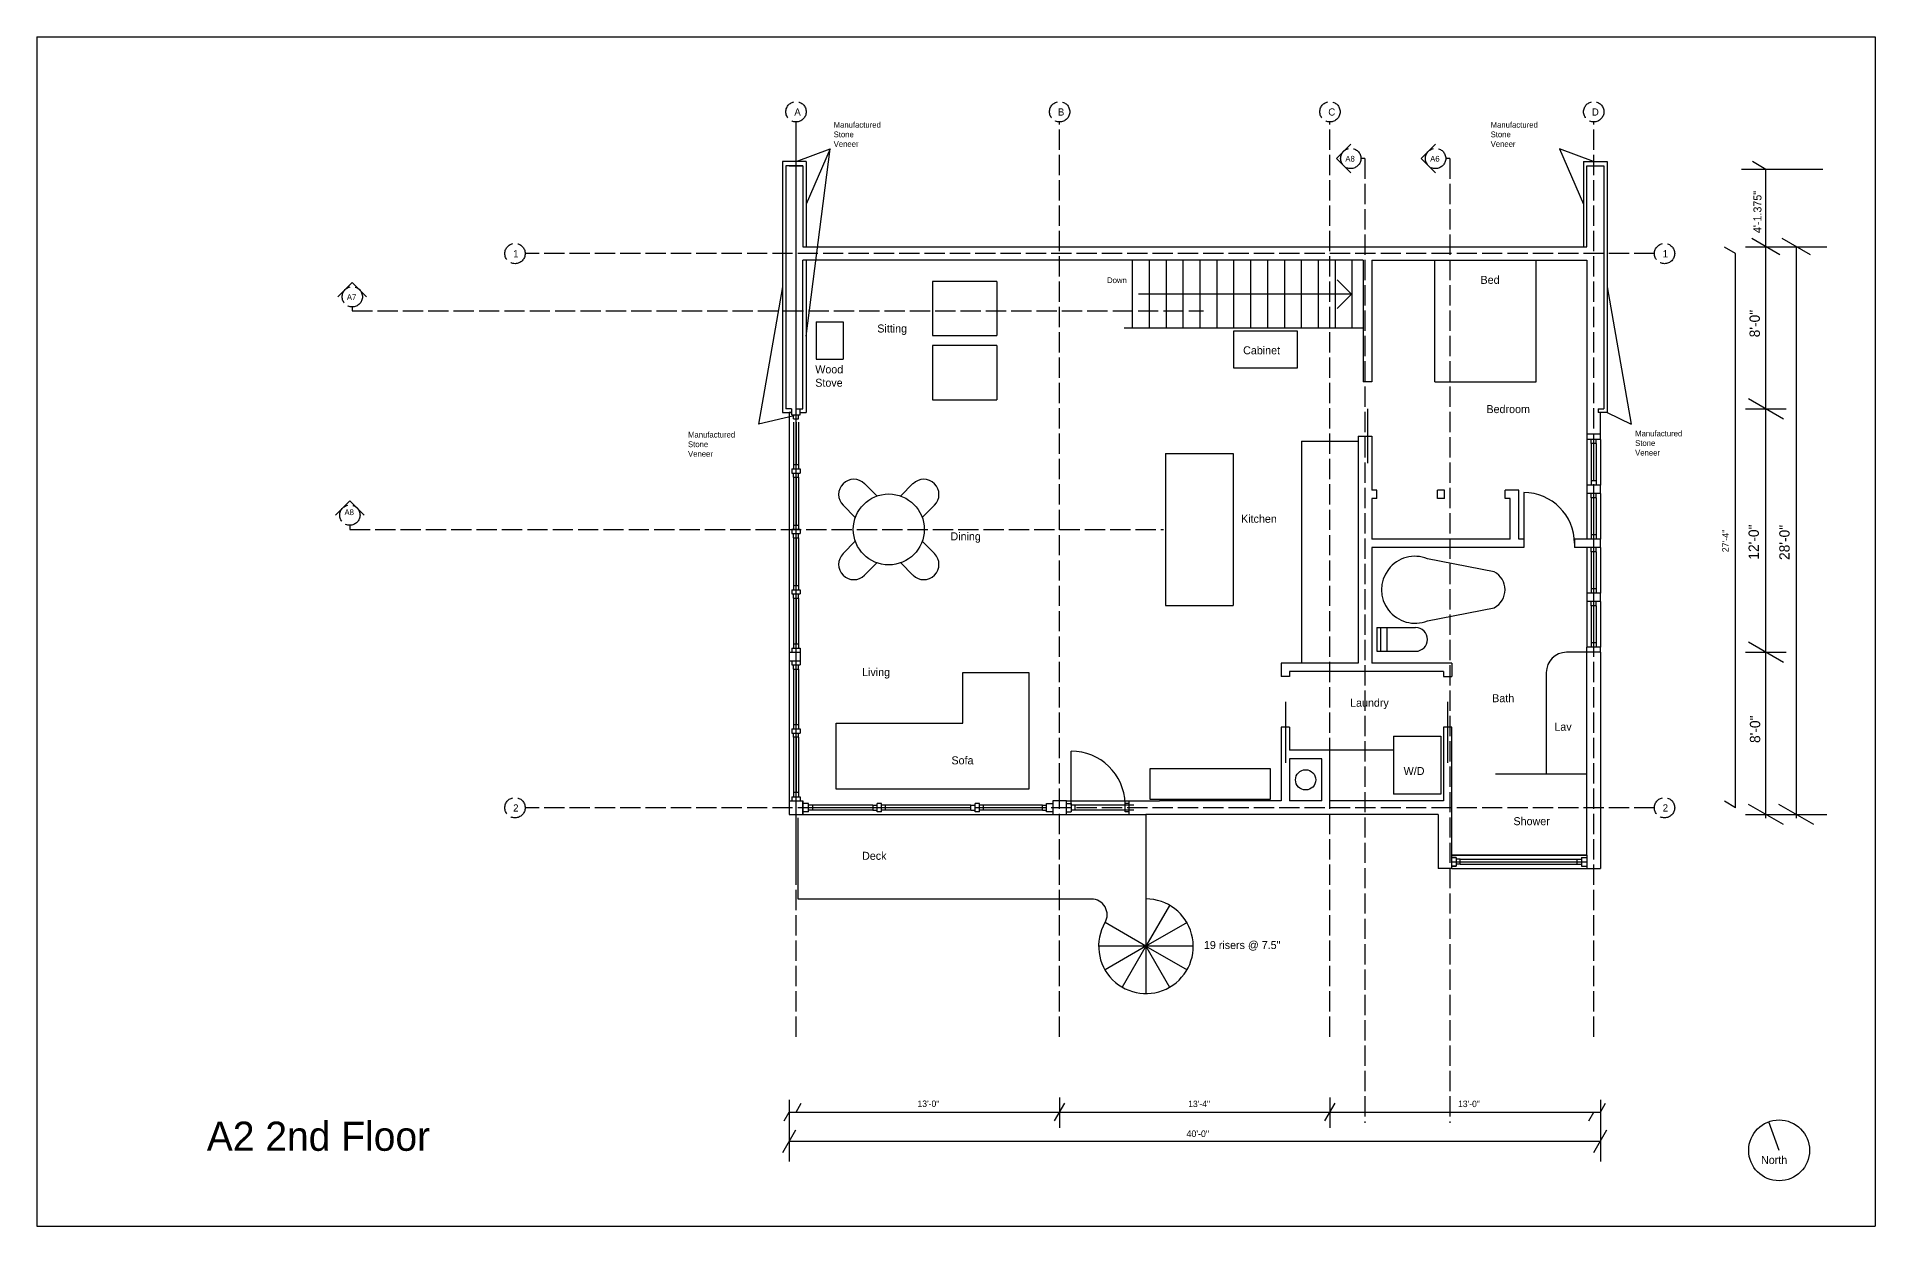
# Model space of a CAD drawing. Header units: inches. Extents: x -2630 to 8475, y 452 to 4505.
# Drawn here: x -2630 to -1542, y 1971 to 2675 of the extents above; entities that cross this region are included whole.
import ezdxf

# ---------------------------------------------------------------- set-up
doc = ezdxf.new("R2010")
doc.units = ezdxf.units.IN
doc.header["$MEASUREMENT"] = 0
doc.linetypes.add('ACAD_ISO02W100', pattern=[15, 12, -3])
for name, color, linetype in [('const', 7, 'Continuous'), ('e1', 7, 'Continuous'), ('e2', 251, 'Continuous'), ('glass', 172, 'Continuous'), ('grid', 252, 'ACAD_ISO02W100'), ('millwork', 253, 'Continuous'), ('sills', 105, 'Continuous'), ('stairs', 140, 'Continuous'), ('walls', 7, 'Continuous')]:
    doc.layers.add(name, color=color, linetype=linetype)

msp = doc.modelspace()

# ---------------------------------------------------------------- linework, layer by layer
for p, q in [((-2630.3, 2674.8), (-1542.3, 2674.8)), ((-2630.3, 2674.8), (-2630.3, 1970.8)), ((-1542.3, 2674.8), (-1542.3, 1970.8)), ((-2630.3, 1970.8), (-1542.3, 1970.8))]:
    msp.add_line(p, q)
at = {"layer": 'const'}
for p, q in [((-1607, 2596.3), (-1614.9, 2600.9)), ((-1573.4, 2596.3), (-1621.4, 2596.3)), ((-1607, 2212.3), (-1607, 2596.3)), ((-1625, 2546.5), (-1631.6, 2550.3)), ((-1625, 2218.5), (-1625, 2546.5)), ((-1619, 2550.5), (-1571, 2550.5)), ((-1598.7, 2545.7), (-1615.3, 2555.3)), ((-1580.7, 2545.7), (-1597.3, 2555.3)), ((-1589, 2212.3), (-1589, 2550.5)), ((-1596.6, 2448.5), (-1617.4, 2460.5)), ((-1619, 2454.5), (-1595, 2454.5)), ((-1619, 2310.5), (-1595, 2310.5)), ((-1596.6, 2304.5), (-1617.4, 2316.5)), ((-1625, 2218.5), (-1631.6, 2222.3)), ((-1596.6, 2208.5), (-1617.4, 2220.5)), ((-1578.6, 2208.5), (-1599.4, 2220.5)), ((-1619, 2214.5), (-1571, 2214.5)), ((-2185, 2045.7), (-2185, 2009.1)), ((-1705, 2045.7), (-1705, 2009.1)), ((-2188, 2033.2), (-2185, 2038.4)), ((-2185, 2038.4), (-1705, 2038.4)), ((-2181, 2038.4), (-2178, 2043.6)), ((-2028, 2033.2), (-2022, 2043.6)), ((-1868, 2033.2), (-1862, 2043.6)), ((-1711.9, 2033.2), (-1708.9, 2038.4)), ((-1705, 2038.4), (-1702, 2043.6)), ((-2188.8, 2014.5), (-2181.1, 2027.8)), ((-1708.8, 2014.5), (-1701.1, 2027.8)), ((-2185, 2021.1), (-1705, 2021.1))]:
    msp.add_line(p, q, dxfattribs=at)
at = {"layer": 'e1'}
for p, q in [((-1705, 2436.5), (-1705, 2452.5)), ((-1705, 2404.5), (-1705, 2409.5)), ((-1705, 2372.5), (-1705, 2377.5)), ((-1705, 2340.5), (-1705, 2345.5)), ((-1705, 2310.5), (-1712.9, 2310.5)), ((-1705, 2310.5), (-1705, 2313.5)), ((-1705, 2310.5), (-1705, 2214.5)), ((-1983.8, 2222.5), (-1965.9, 2222.5)), ((-1983.8, 2214.5), (-1973.9, 2214.5))]:
    msp.add_line(p, q, dxfattribs=at)
msp.add_circle((-1599.2, 2015.7), 18, dxfattribs=at)
at = {"layer": 'e2'}
for p, q in [((-1844.3, 2602.8), (-1846.7, 2602.8)), ((-1794.1, 2602.8), (-1796.5, 2602.8)), ((-2185, 2452.5), (-2185, 2310.5)), ((-2185, 2305.5), (-2185, 2222.5)), ((-2177, 2214.5), (-2029, 2214.5)), ((-2021, 2214.5), (-1983.8, 2214.5))]:
    msp.add_line(p, q, dxfattribs=at)
at = {"layer": 'glass'}
for p, q in [((-2182.5, 2446.6), (-2182.5, 2421.6)), ((-2179.5, 2446.6), (-2179.5, 2421.6)), ((-1710.5, 2434), (-1710.5, 2412)), ((-1707.5, 2434), (-1707.5, 2412)), ((-2182.5, 2414.1), (-2182.5, 2385.8)), ((-2179.5, 2414.1), (-2179.5, 2385.8)), ((-1710.5, 2402), (-1710.5, 2380)), ((-1707.5, 2402), (-1707.5, 2380)), ((-2182.5, 2378.3), (-2182.5, 2350)), ((-2179.5, 2378.3), (-2179.5, 2350)), ((-1710.5, 2370), (-1710.5, 2348)), ((-1707.5, 2370), (-1707.5, 2348)), ((-2182.5, 2342.5), (-2182.5, 2315.5)), ((-2179.5, 2342.5), (-2179.5, 2315.5)), ((-1710.5, 2338), (-1710.5, 2316)), ((-1707.5, 2338), (-1707.5, 2316)), ((-2182.5, 2300.5), (-2182.5, 2267.7)), ((-2179.5, 2300.5), (-2179.5, 2267.7)), ((-2182.5, 2260.2), (-2182.5, 2227.5)), ((-2179.5, 2260.2), (-2179.5, 2227.5)), ((-2135.5, 2220), (-2171.2, 2220)), ((-2077.5, 2220), (-2128, 2220)), ((-2035.2, 2220), (-2070, 2220)), ((-1981, 2220), (-2015.7, 2220)), ((-2135.5, 2217), (-2171.2, 2217)), ((-2077.5, 2217), (-2128, 2217)), ((-2035.2, 2217), (-2070, 2217)), ((-1981, 2217), (-2015.7, 2217)), ((-1787.9, 2188), (-1718.7, 2188)), ((-1787.9, 2185), (-1718.7, 2185))]:
    msp.add_line(p, q, dxfattribs=at)
at = {"layer": 'grid'}
for p, q in [((-2181, 2082.9), (-2181, 2624.4)), ((-2181, 2179.9), (-2181, 2624.4)), ((-2025, 2082.9), (-2025, 2624.4)), ((-1865, 2082.9), (-1865, 2624.4)), ((-1708.9, 2082.9), (-1708.9, 2624.4)), ((-1844.3, 2602.8), (-1844.3, 2031.9)), ((-1794.1, 2602.8), (-1794.1, 2031.9)), ((-1673, 2546.5), (-2341.3, 2546.5)), ((-2443.6, 2514.9), (-2443.6, 2512.5)), ((-2443.6, 2512.5), (-1939.9, 2512.5)), ((-2445, 2385.7), (-2445, 2383.2)), ((-2445, 2383.2), (-1963.6, 2383.2)), ((-1673, 2218.5), (-2341.3, 2218.5))]:
    msp.add_line(p, q, dxfattribs=at)
for centre in [(-2181, 2630.4), (-2025, 2630.4), (-1865, 2630.4), (-1708.9, 2630.4), (-1852.7, 2602.8), (-1802.5, 2602.8), (-2347.3, 2546.5), (-1667, 2546.5), (-2443.6, 2520.9), (-2445, 2391.7), (-2347.3, 2218.5), (-1667, 2218.5)]:
    msp.add_circle(centre, 6, dxfattribs=at)
at = {"layer": 'millwork'}
for p, q in [((-2181, 2601), (-2160.7, 2608.5)), ((-2160.7, 2608.5), (-2175, 2575.7)), ((-2175, 2497.5), (-2160.7, 2608.5)), ((-1709, 2601), (-1729.2, 2608.5)), ((-1729.2, 2608.5), (-1715, 2575.7)), ((-1713, 2550.5), (-1713, 2598.5)), ((-1803, 2470.5), (-1803, 2542.5)), ((-1743, 2470.5), (-1743, 2542.5)), ((-2189, 2526.7), (-2203.2, 2445.6)), ((-2100.2, 2530), (-2100.2, 2498)), ((-2062.2, 2530), (-2100.2, 2530)), ((-2062.2, 2530), (-2062.2, 2498)), ((-1701, 2526.7), (-1686.7, 2445.6)), ((-2169, 2506), (-2169, 2484)), ((-2169, 2506), (-2153, 2506)), ((-2153, 2506), (-2153, 2484)), ((-1845.3, 2502.5), (-1845.3, 2502.5)), ((-2100.2, 2498), (-2062.2, 2498)), ((-2062.2, 2492), (-2100.2, 2492)), ((-2100.2, 2492), (-2100.2, 2460)), ((-2062.2, 2492), (-2062.2, 2460)), ((-2169, 2484), (-2153, 2484)), ((-1803, 2470.5), (-1743, 2470.5)), ((-2100.2, 2460), (-2062.2, 2460)), ((-2182, 2450.5), (-2203.2, 2445.6)), ((-1701, 2452.5), (-1686.7, 2445.6)), ((-2181, 2446.6), (-2181, 2421.6)), ((-1962.3, 2428.2), (-1962.3, 2338.2)), ((-1962.3, 2428.2), (-1922.3, 2428.2)), ((-1922.3, 2428.2), (-1922.3, 2338.2)), ((-1881.9, 2435.5), (-1881.9, 2304.1)), ((-1881.9, 2435.5), (-1848.3, 2435.5)), ((-1713, 2436.5), (-1713, 2409.5)), ((-1709, 2434), (-1709, 2412)), ((-1705, 2436.5), (-1705, 2409.5)), ((-2181, 2414.1), (-2181, 2385.8)), ((-2140.4, 2410.3), (-2133.1, 2403)), ((-2111.8, 2410.3), (-2119, 2403)), ((-2153.1, 2397.5), (-2145.9, 2390.3)), ((-2099, 2397.5), (-2106.3, 2390.3)), ((-1713, 2404.5), (-1713, 2377.5)), ((-1709, 2402), (-1709, 2380)), ((-1705, 2404.5), (-1705, 2377.5)), ((-2181, 2378.3), (-2181, 2350)), ((-2153.1, 2368.9), (-2145.9, 2376.2)), ((-2099, 2368.9), (-2106.3, 2376.2)), ((-1713, 2372.5), (-1713, 2345.5)), ((-1705, 2372.5), (-1705, 2345.5)), ((-2140.4, 2356.2), (-2133.1, 2363.4)), ((-2111.8, 2356.2), (-2119, 2363.4)), ((-1767.8, 2358.1), (-1807.3, 2365.8)), ((-1709, 2370), (-1709, 2348)), ((-2181, 2342.5), (-2181, 2315.5)), ((-1713, 2340.5), (-1713, 2313.5)), ((-1705, 2340.5), (-1705, 2313.5)), ((-1962.3, 2338.2), (-1922.3, 2338.2)), ((-1807.3, 2329.2), (-1767.8, 2336.9)), ((-1709, 2338), (-1709, 2312.5)), ((-1709, 2338), (-1709, 2316)), ((-1837.3, 2325.1), (-1814.3, 2325.1)), ((-1837.3, 2325.1), (-1837.3, 2311.1)), ((-1834.9, 2311.1), (-1834.9, 2325.1)), ((-1831.3, 2325.1), (-1831.3, 2311.1)), ((-1837.3, 2311.1), (-1814.3, 2311.1)), ((-1713, 2310.5), (-1725, 2310.5)), ((-2181, 2300.5), (-2181, 2267.7)), ((-1737, 2298.5), (-1737, 2238.5)), ((-2181, 2260.2), (-2181, 2227.5)), ((-1865, 2252.5), (-1865, 2258.4)), ((-1827.7, 2252.5), (-1865, 2252.5)), ((-1827.4, 2260.9), (-1799.4, 2260.9)), ((-1827.4, 2260.9), (-1827.4, 2226.5)), ((-1799.4, 2260.9), (-1799.4, 2226.5)), ((-2018.2, 2220), (-2018.2, 2252)), ((-1799.4, 2226.5), (-1827.4, 2226.5)), ((-2180, 2212.5), (-2180, 2164.5)), ((-2135.5, 2218.5), (-2171.2, 2218.5)), ((-2077.5, 2218.5), (-2128, 2218.5)), ((-2035.2, 2218.5), (-2070, 2218.5)), ((-1973.9, 2214.5), (-1973.9, 2163)), ((-1792.9, 2190.5), (-1712.9, 2190.5)), ((-1792.9, 2186.5), (-1713, 2186.5)), ((-1792.9, 2182.5), (-1712.9, 2182.5)), ((-2180, 2164.5), (-2006.2, 2164.5)), ((-1959.9, 2160.7), (-1973.9, 2136.5)), ((-1973.9, 2136.5), (-1998.1, 2150.5)), ((-1949.6, 2150.5), (-1973.9, 2136.5)), ((-1945.9, 2136.5), (-2001.9, 2136.5)), ((-1973.9, 2136.5), (-1998.1, 2122.5)), ((-1973.9, 2136.5), (-1987.9, 2112.2)), ((-1973.9, 2136.5), (-1949.6, 2122.5)), ((-1973.9, 2136.5), (-1959.9, 2112.2))]:
    msp.add_line(p, q, dxfattribs=at)
for points in [[(-1921.9, 2478.7), (-1921.9, 2500.7), (-1884.4, 2500.7), (-1884.4, 2478.7), (-1921.9, 2478.7)], [(-2043.2, 2229.5), (-2157.2, 2229.5), (-2157.2, 2268.5), (-2082.2, 2268.5), (-2082.2, 2298.5), (-2043.2, 2298.5), (-2043.2, 2229.5)], [(-1971.6, 2223.5), (-1900.1, 2223.5), (-1900.1, 2241.5), (-1971.6, 2241.5), (-1971.6, 2223.5)]]:
    msp.add_lwpolyline(points, dxfattribs=at)
msp.add_circle((-1879.4, 2235), 6, dxfattribs=at)
for centre, radius, start, end in [((-2146.8, 2403.9), 9, 45, 225), ((-2105.4, 2403.9), 9, 315, 135), ((-1750.3, 2375), 30, 360, 90), ((-2146.8, 2362.5), 9, 135, 315), ((-2105.4, 2362.5), 9, 225, 45), ((-1814.7, 2347.5), 19.8, 67.9278, 292.0722), ((-1773.4, 2347.5), 12, 297.8274, 62.1726), ((-1814.3, 2318.1), 7, 270, 90), ((-1725, 2298.5), 12, 90, 180), ((-2018.2, 2220), 32, 1.7908, 90), ((-2006.2, 2155.1), 9.33, 330, 90), ((-1973.9, 2136.5), 28, 150, 90)]:
    msp.add_arc(centre, radius, start, end, dxfattribs=at)
at = {"layer": 'sills'}
msp.add_line((-2021, 2222.5), (-1983.8, 2222.5), dxfattribs=at)
at = {"layer": 'stairs'}
for p, q in [((-1981.8, 2502.5), (-1981.8, 2542.5)), ((-1971.8, 2502.5), (-1971.8, 2542.5)), ((-1961.8, 2502.5), (-1961.8, 2542.5)), ((-1951.8, 2502.5), (-1951.8, 2542.5)), ((-1941.8, 2502.5), (-1941.8, 2542.5)), ((-1931.8, 2502.5), (-1931.8, 2542.5)), ((-1921.8, 2502.5), (-1921.8, 2542.5)), ((-1911.8, 2502.5), (-1911.8, 2542.5)), ((-1901.8, 2502.5), (-1901.8, 2542.5)), ((-1891.8, 2502.5), (-1891.8, 2542.5)), ((-1881.8, 2502.5), (-1881.8, 2542.5)), ((-1871.8, 2502.5), (-1871.8, 2542.5)), ((-1861.8, 2502.5), (-1861.8, 2542.5)), ((-1851.8, 2502.5), (-1851.8, 2542.5)), ((-1986.8, 2502.5), (-1845.3, 2502.5))]:
    msp.add_line(p, q, dxfattribs=at)
at = {"layer": 'walls'}
for p, q in [((-1852.7, 2611.3), (-1861.2, 2602.8)), ((-1802.5, 2611.3), (-1811, 2602.8)), ((-2189, 2601), (-2189, 2452.5)), ((-2175, 2601), (-2189, 2601)), ((-2175, 2601), (-2175, 2550.5)), ((-1852.7, 2594.3), (-1861.2, 2602.8)), ((-1802.5, 2594.3), (-1811, 2602.8)), ((-1715, 2601), (-1715, 2550.5)), ((-1715, 2601), (-1701, 2601)), ((-1701, 2601), (-1701, 2452.5)), ((-2177, 2598.5), (-2187, 2598.5)), ((-2187, 2598.5), (-2187, 2454.5)), ((-2185, 2598.5), (-2177, 2598.5)), ((-2177, 2598.5), (-2177, 2550.5)), ((-1713, 2598.5), (-1703, 2598.5)), ((-1703, 2598.5), (-1703, 2454.5)), ((-2177, 2550.5), (-1713, 2550.5)), ((-2177, 2454.5), (-2177, 2542.5)), ((-1845.3, 2542.5), (-2177, 2542.5)), ((-2175, 2542.5), (-2175, 2452.5)), ((-1845.3, 2542.5), (-1845.3, 2470.5)), ((-1840.3, 2542.5), (-1713, 2542.5)), ((-1840.3, 2542.5), (-1840.3, 2470.5)), ((-1713, 2542.5), (-1713, 2436.5)), ((-2452.1, 2520.9), (-2443.6, 2529.4)), ((-2435.1, 2520.9), (-2443.6, 2529.4)), ((-1852.2, 2522.5), (-1860.7, 2530.9)), ((-1852.2, 2522.5), (-1978.3, 2522.5)), ((-1852.2, 2522.5), (-1860.7, 2514)), ((-1840.3, 2470.5), (-1845.3, 2470.5)), ((-2189, 2452.5), (-2183.7, 2452.5)), ((-2183.7, 2454.5), (-2187, 2454.5)), ((-2183.5, 2452.5), (-2185, 2452.5)), ((-2183.5, 2451.1), (-2183.5, 2454.5)), ((-2183.5, 2451.1), (-2178.5, 2451.1)), ((-2182.5, 2448.6), (-2182.5, 2451.1)), ((-2182.5, 2448.6), (-2179.5, 2448.6)), ((-2180.5, 2454.5), (-2177, 2454.5)), ((-2179.5, 2448.6), (-2179.5, 2451.1)), ((-2178.5, 2451.1), (-2178.5, 2454.5)), ((-2178.5, 2452.5), (-2175, 2452.5)), ((-1842.8, 2454.5), (-1842.8, 2422.5)), ((-1706.2, 2454.5), (-1703, 2454.5)), ((-1706.2, 2454.5), (-1706.2, 2452.5)), ((-1701, 2452.5), (-1706.2, 2452.5)), ((-1848.3, 2438.5), (-1848.3, 2304.1)), ((-1848.3, 2438.5), (-1840.3, 2438.5)), ((-1840.3, 2438.5), (-1840.3, 2406.5)), ((-1705, 2439.5), (-1713, 2439.5)), ((-1705, 2436.5), (-1713, 2436.5)), ((-1710.5, 2434), (-1710.5, 2436.5)), ((-1707.5, 2434), (-1710.5, 2434)), ((-1707.5, 2434), (-1707.5, 2436.5)), ((-2183.5, 2419.1), (-2178.5, 2419.1)), ((-2183.5, 2419.1), (-2183.5, 2416.6)), ((-2183.5, 2416.6), (-2178.5, 2416.6)), ((-2182.5, 2421.6), (-2182.5, 2419.1)), ((-2182.5, 2421.6), (-2179.5, 2421.6)), ((-2182.5, 2414.1), (-2182.5, 2416.6)), ((-2179.5, 2421.6), (-2179.5, 2419.1)), ((-2179.5, 2414.1), (-2179.5, 2416.6)), ((-2178.5, 2419.1), (-2178.5, 2416.6)), ((-2182.5, 2414.1), (-2179.5, 2414.1)), ((-1837.3, 2406.5), (-1840.3, 2406.5)), ((-1837.3, 2401.5), (-1837.3, 2406.5)), ((-1797.3, 2406.5), (-1801.3, 2406.5)), ((-1801.3, 2401.5), (-1801.3, 2406.5)), ((-1797.3, 2401.5), (-1797.3, 2406.5)), ((-1753.3, 2406.5), (-1761.3, 2406.5)), ((-1761.3, 2401.5), (-1761.3, 2406.5)), ((-1753.3, 2377.5), (-1753.3, 2406.5)), ((-1750.3, 2405), (-1750.3, 2375)), ((-1713, 2409.5), (-1713, 2404.5)), ((-1705, 2409.5), (-1713, 2409.5)), ((-1707.5, 2412), (-1710.5, 2412)), ((-1710.5, 2412), (-1710.5, 2409.5)), ((-1707.5, 2412), (-1707.5, 2409.5)), ((-2453.5, 2391.7), (-2445, 2400.2)), ((-2436.6, 2391.7), (-2445, 2400.2)), ((-1840.3, 2401.5), (-1840.3, 2377.5)), ((-1837.3, 2401.5), (-1840.3, 2401.5)), ((-1797.3, 2401.5), (-1801.3, 2401.5)), ((-1758.3, 2401.5), (-1761.3, 2401.5)), ((-1758.3, 2377.5), (-1758.3, 2401.5)), ((-1705, 2404.5), (-1713, 2404.5)), ((-1710.5, 2402), (-1710.5, 2404.5)), ((-1707.5, 2402), (-1710.5, 2402)), ((-1707.5, 2402), (-1707.5, 2404.5)), ((-2183.5, 2383.3), (-2178.5, 2383.3)), ((-2183.5, 2383.3), (-2183.5, 2380.8)), ((-2182.5, 2385.8), (-2182.5, 2383.3)), ((-2182.5, 2385.8), (-2179.5, 2385.8)), ((-2179.5, 2385.8), (-2179.5, 2383.3)), ((-2178.5, 2383.3), (-2178.5, 2380.8)), ((-2183.5, 2380.8), (-2178.5, 2380.8)), ((-2182.5, 2378.3), (-2182.5, 2380.8)), ((-2182.5, 2378.3), (-2179.5, 2378.3)), ((-2179.5, 2378.3), (-2179.5, 2380.8)), ((-1758.3, 2377.5), (-1840.3, 2377.5)), ((-1840.3, 2372.5), (-1840.3, 2304.1)), ((-1758.3, 2372.5), (-1840.3, 2372.5)), ((-1750.3, 2372.5), (-1758.3, 2372.5)), ((-1758.3, 2372.5), (-1758.3, 2372.5)), ((-1750.3, 2377.5), (-1753.3, 2377.5)), ((-1750.3, 2377.5), (-1750.3, 2372.5)), ((-1720.3, 2377.5), (-1720.3, 2372.5)), ((-1705, 2377.5), (-1720.3, 2377.5)), ((-1705, 2372.5), (-1720.3, 2372.5)), ((-1707.5, 2380), (-1710.5, 2380)), ((-1710.5, 2380), (-1710.5, 2377.5)), ((-1710.5, 2370), (-1710.5, 2372.5)), ((-1707.5, 2380), (-1707.5, 2377.5)), ((-1707.5, 2370), (-1707.5, 2372.5)), ((-1707.5, 2370), (-1710.5, 2370)), ((-2183.5, 2347.5), (-2178.5, 2347.5)), ((-2183.5, 2347.5), (-2183.5, 2345)), ((-2183.5, 2345), (-2178.5, 2345)), ((-2182.5, 2350), (-2182.5, 2347.5)), ((-2182.5, 2350), (-2179.5, 2350)), ((-2182.5, 2342.5), (-2182.5, 2345)), ((-2182.5, 2342.5), (-2179.5, 2342.5)), ((-2179.5, 2350), (-2179.5, 2347.5)), ((-2179.5, 2342.5), (-2179.5, 2345)), ((-2178.5, 2347.5), (-2178.5, 2345)), ((-1705, 2345.5), (-1713, 2345.5)), ((-1713, 2345.5), (-1713, 2340.5)), ((-1705, 2340.5), (-1713, 2340.5)), ((-1707.5, 2348), (-1710.5, 2348)), ((-1710.5, 2348), (-1710.5, 2345.5)), ((-1710.5, 2338), (-1710.5, 2340.5)), ((-1707.5, 2348), (-1707.5, 2345.5)), ((-1707.5, 2338), (-1707.5, 2340.5)), ((-1707.5, 2338), (-1710.5, 2338)), ((-2185, 2310.5), (-2178.5, 2310.5)), ((-2185, 2310.5), (-2185, 2305.5)), ((-2183.5, 2313), (-2178.5, 2313)), ((-2183.5, 2313), (-2183.5, 2310.5)), ((-2182.5, 2315.5), (-2179.5, 2315.5)), ((-2182.5, 2315.5), (-2182.5, 2313)), ((-2179.5, 2315.5), (-2179.5, 2313)), ((-2178.5, 2313), (-2178.5, 2303)), ((-1705, 2313.5), (-1713, 2313.5)), ((-1712.9, 2190.5), (-1712.9, 2313.5)), ((-1707.5, 2316), (-1710.5, 2316)), ((-1710.5, 2316), (-1710.5, 2313.5)), ((-1707.5, 2316), (-1707.5, 2313.5)), ((-2185, 2305.5), (-2178.5, 2305.5)), ((-2183.5, 2305.5), (-2183.5, 2303)), ((-2183.5, 2303), (-2178.5, 2303)), ((-2182.5, 2300.5), (-2182.5, 2303)), ((-2182.5, 2300.5), (-2179.5, 2300.5)), ((-2179.5, 2300.5), (-2179.5, 2303)), ((-1893.9, 2304.1), (-1893.9, 2296.1)), ((-1848.3, 2304.1), (-1893.9, 2304.1)), ((-1888.9, 2296.1), (-1893.9, 2296.1)), ((-1797.9, 2299.1), (-1888.9, 2299.1)), ((-1888.9, 2299.1), (-1888.9, 2296.1)), ((-1792.9, 2304.1), (-1840.3, 2304.1)), ((-1797.9, 2299.1), (-1797.9, 2296.1)), ((-1797.9, 2296.1), (-1792.9, 2296.1)), ((-1792.9, 2304.1), (-1792.9, 2296.1)), ((-1891.4, 2281.1), (-1891.4, 2245.1)), ((-1795.4, 2281.1), (-1795.4, 2245.1)), ((-2183.5, 2265.2), (-2178.5, 2265.2)), ((-2183.5, 2265.2), (-2183.5, 2262.7)), ((-2182.5, 2267.7), (-2182.5, 2265.2)), ((-2182.5, 2267.7), (-2179.5, 2267.7)), ((-2179.5, 2267.7), (-2179.5, 2265.2)), ((-2178.5, 2265.2), (-2178.5, 2262.7)), ((-1893.9, 2266.1), (-1893.9, 2222.5)), ((-1888.9, 2266.1), (-1893.9, 2266.1)), ((-1888.9, 2266.1), (-1888.9, 2252.5)), ((-1797.9, 2266.1), (-1797.9, 2222.5)), ((-1792.9, 2266.1), (-1797.9, 2266.1)), ((-1795.4, 2266.1), (-1795.4, 2266.1)), ((-1792.9, 2222.5), (-1792.9, 2266.1)), ((-2183.5, 2262.7), (-2178.5, 2262.7)), ((-2182.5, 2260.2), (-2182.5, 2262.7)), ((-2179.5, 2260.2), (-2182.5, 2260.2)), ((-2179.5, 2260.2), (-2179.5, 2262.7)), ((-1865, 2252.5), (-1888.9, 2252.5)), ((-1865, 2222.5), (-1865, 2252.5)), ((-1888.9, 2247.5), (-1888.9, 2222.5)), ((-1869.8, 2247.5), (-1888.9, 2247.5)), ((-1869.8, 2222.5), (-1869.8, 2247.5)), ((-1705, 2246.5), (-1705, 2182.5)), ((-1767, 2238.5), (-1713, 2238.5)), ((-2185, 2222.5), (-2177, 2222.5)), ((-2185, 2222.5), (-2185, 2214.5)), ((-2183.5, 2225), (-2178.5, 2225)), ((-2183.5, 2225), (-2183.5, 2222.5)), ((-2179.5, 2227.5), (-2182.5, 2227.5)), ((-2182.5, 2227.5), (-2182.5, 2225)), ((-2179.5, 2227.5), (-2179.5, 2225)), ((-2178.5, 2225), (-2178.5, 2222.5)), ((-2177, 2222.5), (-2177, 2214.5)), ((-2177, 2214.5), (-2177, 2222.5)), ((-2173.7, 2221), (-2177, 2221)), ((-2173.7, 2216), (-2173.7, 2221)), ((-2171.2, 2220), (-2173.7, 2220)), ((-2171.2, 2220), (-2171.2, 2217)), ((-2135.5, 2220), (-2133, 2220)), ((-2135.5, 2220), (-2135.5, 2217)), ((-2133, 2216), (-2133, 2221)), ((-2130.5, 2221), (-2133, 2221)), ((-2130.5, 2216), (-2130.5, 2221)), ((-2128, 2220), (-2130.5, 2220)), ((-2128, 2217), (-2128, 2220)), ((-2077.5, 2220), (-2075, 2220)), ((-2077.5, 2217), (-2077.5, 2220)), ((-2075, 2216), (-2075, 2221)), ((-2072.5, 2221), (-2075, 2221)), ((-2072.5, 2216), (-2072.5, 2221)), ((-2070, 2220), (-2072.5, 2220)), ((-2070, 2217), (-2070, 2220)), ((-2035.2, 2217), (-2035.2, 2220)), ((-2035.2, 2220), (-2032.7, 2220)), ((-2032.7, 2216), (-2032.7, 2221)), ((-2032.7, 2221), (-2029, 2221)), ((-2021, 2222.5), (-2029, 2222.5)), ((-2029, 2222.5), (-2029, 2214.5)), ((-2021, 2214.5), (-2021, 2222.5)), ((-2021, 2221), (-2018.2, 2221)), ((-2018.2, 2221), (-2018.2, 2217)), ((-2015.7, 2220), (-2018.2, 2220)), ((-2015.7, 2217), (-2015.7, 2220)), ((-1983.8, 2221), (-1986.3, 2221)), ((-1986.3, 2216), (-1986.3, 2221)), ((-1983.8, 2214.5), (-1983.8, 2222.5)), ((-1983.8, 2222.5), (-1978.2, 2222.5)), ((-1893.9, 2222.5), (-1965.9, 2222.5)), ((-1869.8, 2222.5), (-1888.9, 2222.5)), ((-1797.9, 2222.5), (-1865, 2222.5)), ((-1792.9, 2190.5), (-1792.9, 2222.5)), ((-2185, 2214.5), (-2177, 2214.5)), ((-2173.7, 2216), (-2177, 2216)), ((-2171.2, 2217), (-2173.7, 2217)), ((-2135.5, 2217), (-2133, 2217)), ((-2130.5, 2216), (-2133, 2216)), ((-2128, 2217), (-2130.5, 2217)), ((-2077.5, 2217), (-2075, 2217)), ((-2072.5, 2216), (-2075, 2216)), ((-2070, 2217), (-2072.5, 2217)), ((-2035.2, 2217), (-2032.7, 2217)), ((-2029, 2216), (-2032.7, 2216)), ((-2029, 2214.5), (-2021, 2214.5)), ((-2021, 2216), (-2018.2, 2216)), ((-2015.7, 2217), (-2018.2, 2217)), ((-2018.2, 2217), (-2018.2, 2216)), ((-1983.8, 2216), (-1986.3, 2216)), ((-1983.8, 2214.5), (-1978.2, 2214.5)), ((-1800.9, 2214.5), (-1973.9, 2214.5)), ((-1800.9, 2214.5), (-1800.9, 2182.5)), ((-1792.9, 2182.5), (-1792.9, 2190.5)), ((-1712.9, 2190.5), (-1792.9, 2190.5)), ((-1792.9, 2189), (-1790.4, 2189)), ((-1790.4, 2189), (-1792.9, 2189)), ((-1790.4, 2189), (-1790.4, 2184)), ((-1787.9, 2188), (-1790.4, 2188)), ((-1787.9, 2185), (-1787.9, 2188)), ((-1787.9, 2185), (-1787.9, 2188)), ((-1718.7, 2185), (-1718.7, 2188)), ((-1718.7, 2188), (-1716.2, 2188)), ((-1716.2, 2189), (-1716.2, 2184)), ((-1716.2, 2189), (-1712.9, 2189)), ((-1712.9, 2190.5), (-1712.9, 2182.5)), ((-1792.9, 2182.5), (-1800.9, 2182.5)), ((-1792.9, 2184), (-1790.4, 2184)), ((-1790.4, 2184), (-1792.9, 2184)), ((-1787.9, 2185), (-1790.4, 2185)), ((-1718.7, 2185), (-1716.2, 2185)), ((-1716.2, 2184), (-1712.9, 2184)), ((-1712.9, 2182.5), (-1705, 2182.5)), ((-1973.9, 2164.5), (-1973.9, 2108.5)), ((-2025, 2047), (-2025, 2029.1)), ((-1865, 2047), (-1865, 2029.1)), ((-1599.2, 2015.7), (-1605.3, 2032.6))]:
    msp.add_line(p, q, dxfattribs=at)
msp.add_circle((-2126.1, 2383.2), 21, dxfattribs=at)

# ---------------------------------------------------------------- texts
at = {"layer": 'const', "attachment_point": 1}
for s, insert, char_height, width in [('A', (-2182, 2632.4), 4.26, 1625.197), ('\\pt3.4098;Manufactured^JStone^JVeneer', (-2158.7, 2624.4), 3.41, 1300.158), ('B', (-2026, 2632.4), 4.26, 1625.197), ('C', (-1866, 2632.4), 4.26, 1625.197), ('\\pt3.4098;Manufactured^JStone^JVeneer', (-1769.9, 2624.4), 3.41, 1300.158), ('D', (-1710, 2632.4), 4.26, 1625.197), ('A8', (-1855.9, 2604.3), 3.41, 1300.158), ('A6', (-1805.7, 2604.3), 3.41, 1300.158), ('1', (-2348.4, 2548.5), 4.26, 1625.197), ('1', (-1668.1, 2548.5), 4.26, 1625.197), ('\\pt3.4098;Down', (-1996.9, 2532.4), 3.41, 1300.158), ('Bed', (-1775.9, 2533.3), 4.74, 1805.775), ('A7', (-2446.8, 2522.4), 3.41, 1300.158), ('Sitting', (-2132.9, 2504.5), 4.74, 1805.775), ('Cabinet', (-1916.4, 2491.6), 4.74, 1805.775), ('Wood^JStove', (-2169.6, 2480.3), 4.736, 1805.775), ('\\PBedroom', (-1772.4, 2464.7), 4.74, 1805.775), ('\\pt3.4098;Manufactured^JStone^JVeneer', (-2244.9, 2441), 3.41, 1300.158), ('\\pt3.4098;Manufactured^JStone^JVeneer', (-1684.4, 2441.7), 3.41, 1300.158), ('A8', (-2448.2, 2395.1), 3.41, 1300.158), ('\\PKitchen', (-1917.6, 2399.8), 4.74, 1805.775), ('\\PDining', (-2089.6, 2389.4), 4.74, 1805.775), ('Living', (-2141.9, 2301.1), 4.74, 1805.775), ('Bath', (-1769, 2285.7), 4.74, 1805.775), ('Laundry', (-1853.1, 2283), 4.74, 1805.775), ('Lav', (-1732.2, 2268.8), 4.74, 1805.775), ('Sofa', (-2089, 2248.9), 4.74, 1805.775), ('W/D', (-1821.4, 2242.6), 4.74, 1805.775), ('2', (-2348.4, 2220.5), 4.26, 1625.197), ('2', (-1668.1, 2220.5), 4.26, 1625.197), ('Shower', (-1756.4, 2212.9), 4.74, 1805.775), ('Deck', (-2141.9, 2192.4), 4.74, 1805.775), ('19 risers @ 7.5"', (-1939.6, 2139.6), 4.736, 1805.775), ('13\'-0"', (-2109.1, 2045.2), 3.79, 1444.62), ('13\'-4"', (-1948.9, 2045.1), 3.79, 1444.62), ('13\'-0"', (-1789.2, 2045.1), 3.79, 1444.62), ('A2 2nd Floor', (-2529.7, 2032.7), 17.262, 6582.049), ('40\'-0"', (-1949.9, 2027.5), 3.91, 1491.22), ('North', (-1609.9, 2012.4), 4.74, 1805.775)]:
    msp.add_mtext(s, dxfattribs=dict(at, insert=insert, char_height=char_height, width=width))
at = {"layer": 'const', "attachment_point": 1, "rotation": 90}
for s, insert, char_height, width in [('4\'-1.375"', (-1614.4, 2558.6), 4.74, 1805.775), ('8\'-0"', (-1616.7, 2496.9), 6.11, 2330.032), ('27\'-4"', (-1632.9, 2369.7), 3.91, 1491.22), ('12\'-0"', (-1617.3, 2365.3), 6.11, 2330.032), ('28\'-0"', (-1599.1, 2365.1), 6.11, 2330.032), ('8\'-0"', (-1616.5, 2256.8), 6.11, 2330.032)]:
    msp.add_mtext(s, dxfattribs=dict(at, insert=insert, char_height=char_height, width=width))

doc.saveas('drawing.dxf')
